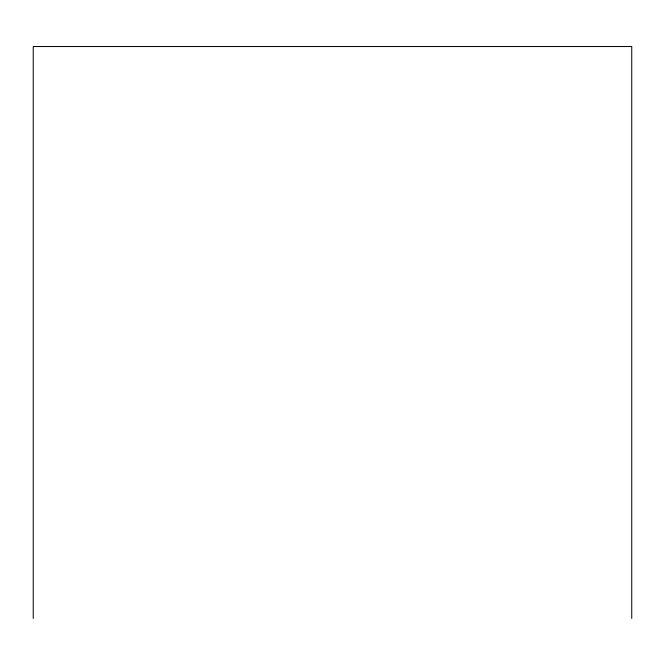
<?xml version="1.0" encoding="UTF-8"?>
<svg xmlns="http://www.w3.org/2000/svg" width="665" height="665" viewBox="0 0 665 665"><rect width="100%" height="100%" fill="white"/><g stroke="black" fill="none" stroke-linecap="round" stroke-linejoin="round"><path stroke-width="1" d="M631.75 618.467L631.75 46.533L33.25 46.533L33.25 618.467"/></g></svg>
